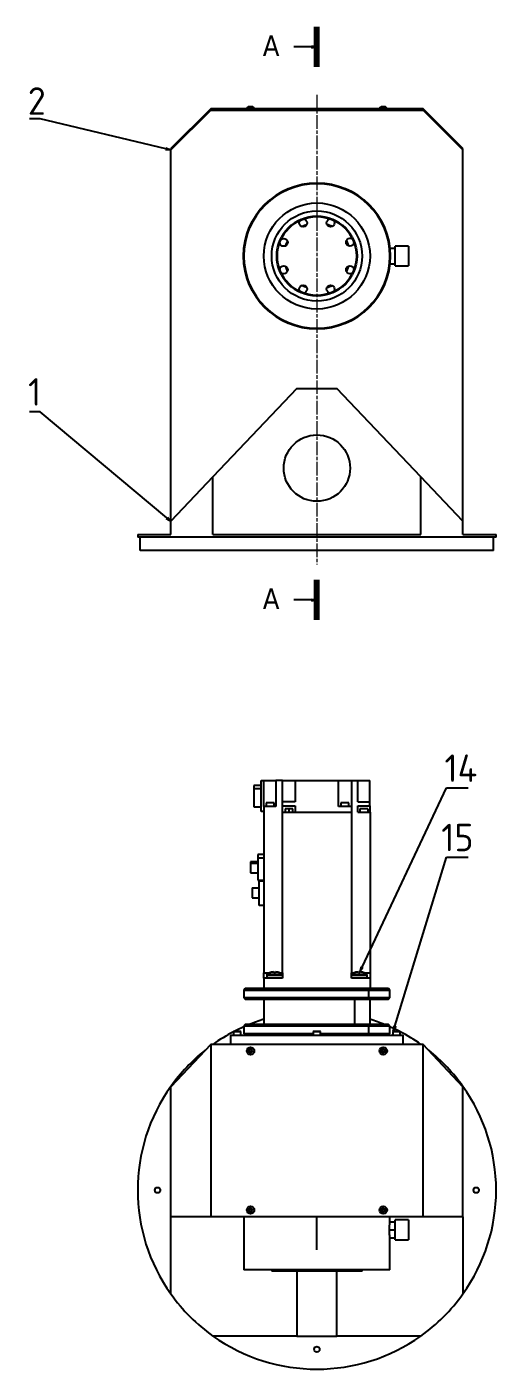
# Model space of a CAD drawing. Header units: millimetres. Extents: x 268 to 3467, y 437 to 2860.
# Drawn here: x 268 to 1095, y 459 to 2828 of the extents above; entities that cross this region are included whole.
import ezdxf
from ezdxf import colors
from ezdxf.entities.mleader import LeaderData, LeaderLine
from ezdxf.math import Vec2, Vec3

# ---------------------------------------------------------------- set-up
doc = ezdxf.new("R2010")
doc.units = ezdxf.units.MM
doc.linetypes.add('ACAD_ISO08W100', pattern=[36, 24, -3, 6, -3])
doc.layers.add('Nét mảnh', color=130, linetype='Continuous', lineweight=13)
doc.layers.add('Nét đậm', color=7, linetype='Continuous', lineweight=35)
doc.styles.add('MtXpl_TCVN_7284', font='tcvn+7284-2003r.ttf')
doc.styles.add('PDF Tahoma', font='tahoma.ttf')

# ---------------------------------------------------------------- blocks, each defined once
blk = doc.blocks.new('_Open')
at = {"color": 0, "linetype": 'ByBlock', "lineweight": -2}
for p, q in [((-1, 0.17), (0, 0)), ((-1, -0.17), (0, 0)), ((0, 0), (-1, 0))]:
    blk.add_line(p, q, dxfattribs=at)

msp = doc.modelspace()

# ---------------------------------------------------------------- linework, layer by layer
at = {"layer": 'Nét mảnh', "linetype": 'ACAD_ISO08W100'}
msp.add_line((779, 2707.9), (779, 1878.7), dxfattribs=at)
at = {"layer": 'Nét đậm', "color": 7, "linetype": 'Continuous', "lineweight": 25}
for p, q in [((591.8, 2683.1), (521.6, 2612.9)), ((591.8, 2680.8), (521.6, 2610.6)), ((966.2, 2683.1), (591.8, 2683.1)), ((591.8, 2680.8), (966.2, 2680.8)), ((655.3, 2684), (655.3, 2683.1)), ((655.3, 2684), (662, 2684)), ((658.6, 2687), (662, 2687)), ((662, 2687), (665.3, 2687)), ((662, 2684), (668.6, 2684)), ((668.6, 2683.1), (668.6, 2684)), ((889.3, 2684), (889.3, 2683.1)), ((889.3, 2684), (896, 2684)), ((892.6, 2687), (896, 2687)), ((896, 2687), (899.3, 2687)), ((896, 2684), (902.6, 2684)), ((902.6, 2683.1), (902.6, 2684)), ((1036.4, 2612.9), (966.2, 2683.1)), ((1036.4, 2610.6), (966.2, 2680.8)), ((521.6, 2610.6), (521.6, 2612.9)), ((521.6, 1955.4), (521.6, 2610.6)), ((1036.4, 2610.6), (1036.4, 2612.9)), ((1036.4, 1955.4), (1036.4, 2610.6)), ((940.4, 2440.9), (917, 2440.9)), ((917, 2405.8), (917, 2440.9)), ((940.4, 2440.9), (940.4, 2405.8)), ((906.9, 2437.4), (917, 2437.4)), ((906.9, 2409.3), (917, 2409.3)), ((917, 2405.8), (940.4, 2405.8)), ((743.9, 2189.4), (595.8, 2033.6)), ((743.9, 2189.4), (814.1, 2189.4)), ((962.1, 2033.6), (814.1, 2189.4)), ((595.8, 2033.6), (521.6, 1955.4)), ((595.8, 1932), (595.8, 2033.6)), ((962.1, 1932), (962.1, 2033.6)), ((1036.4, 1955.4), (962.1, 2033.6)), ((521.6, 1932), (521.6, 1955.4)), ((1036.4, 1932), (1036.4, 1955.4)), ((463.1, 1932), (463.1, 1927.3)), ((463.1, 1932), (521.6, 1932)), ((1094.9, 1927.3), (463.1, 1927.3)), ((467.7, 1903.9), (467.7, 1927.3)), ((595.8, 1932), (962.1, 1932)), ((1036.4, 1932), (1094.9, 1932)), ((1090.2, 1903.9), (1090.2, 1927.3)), ((1094.9, 1927.3), (1094.9, 1932)), ((1090.2, 1903.9), (467.7, 1903.9)), ((680.7, 1442.7), (680.7, 1497.7)), ((680.7, 1497.7), (685.5, 1497.7)), ((685.5, 1452), (685.5, 1497.7)), ((685.5, 1497.7), (706.5, 1497.7)), ((706.5, 1497.7), (706.5, 1452)), ((718.2, 1497.7), (706.5, 1497.7)), ((718.2, 1497.7), (740.7, 1497.7)), ((718.2, 1460.2), (718.2, 1497.7)), ((740.7, 1497.7), (740.7, 1460.2)), ((740.7, 1497.7), (817.2, 1497.7)), ((817.2, 1452), (817.2, 1497.7)), ((817.2, 1497.7), (839.7, 1497.7)), ((839.7, 1497.7), (839.7, 1452)), ((839.7, 1497.7), (851.4, 1497.7)), ((851.4, 1460.2), (851.4, 1497.7)), ((851.4, 1497.7), (872.4, 1497.7)), ((872.4, 1460.2), (872.4, 1497.7)), ((680.7, 1489), (667.8, 1489)), ((667.8, 1489), (667.8, 1483.6)), ((667.8, 1483.6), (667.8, 1451.1)), ((667.8, 1483.6), (680.7, 1483.6)), ((667.8, 1451.1), (680.7, 1451.1)), ((685.5, 1452), (685.5, 1441.5)), ((706.5, 1452), (685.5, 1452)), ((689.3, 1458.1), (689.3, 1452)), ((703.4, 1458.1), (689.3, 1458.1)), ((703.4, 1452), (703.4, 1458.1)), ((740.7, 1460.2), (718.2, 1460.2)), ((718.2, 1453.2), (718.2, 1460.2)), ((718.2, 1453.2), (740.7, 1453.2)), ((718.2, 1441.5), (718.2, 1453.2)), ((722.8, 1447.6), (722.8, 1441.5)), ((729.8, 1447.6), (722.8, 1447.6)), ((729.8, 1447.6), (729.8, 1441.5)), ((736.8, 1447.6), (729.8, 1447.6)), ((736.8, 1441.5), (736.8, 1447.6)), ((740.7, 1453.2), (740.7, 1441.5)), ((839.7, 1452), (817.2, 1452)), ((821.1, 1458.1), (821.1, 1452)), ((835.1, 1458.1), (821.1, 1458.1)), ((835.1, 1452), (835.1, 1458.1)), ((839.7, 1452), (839.7, 1441.5)), ((851.4, 1460.2), (872.4, 1460.2)), ((851.4, 1453.2), (872.4, 1453.2)), ((851.4, 1441.5), (851.4, 1453.2)), ((854.5, 1447.6), (854.5, 1441.5)), ((868.6, 1447.6), (854.5, 1447.6)), ((868.6, 1447.6), (868.6, 1441.5)), ((872.4, 1453.2), (872.4, 1460.2)), ((872.4, 1453.2), (872.4, 1441.5)), ((685.5, 1442.7), (680.7, 1442.7)), ((685.4, 1441.5), (685.5, 1441.5)), ((685.4, 1441.5), (685.4, 1320.8)), ((718.2, 1158.4), (718.2, 1441.5)), ((718.2, 1441.5), (839.7, 1441.5)), ((839.7, 1441.5), (839.7, 1158.4)), ((851.4, 1441.5), (872.6, 1441.5)), ((872.6, 1441.5), (872.6, 1158.4)), ((661.7, 1354.3), (661.7, 1351.8)), ((674.6, 1354.3), (661.7, 1354.3)), ((661.7, 1351.8), (661.7, 1334.5)), ((661.7, 1351.8), (674.6, 1351.8)), ((674.6, 1366.8), (674.6, 1361.4)), ((685.4, 1366.8), (674.6, 1366.8)), ((674.6, 1361.4), (685.4, 1361.4)), ((674.6, 1361.4), (674.6, 1321.9)), ((661.7, 1334.5), (674.6, 1334.5)), ((664.8, 1308.2), (664.8, 1290.8)), ((664.8, 1308.2), (677.4, 1308.2)), ((674.6, 1321.9), (685.4, 1321.9)), ((677.4, 1277.2), (677.4, 1320.8)), ((677.4, 1320.8), (685.4, 1320.8)), ((685.4, 1320.8), (685.4, 1277.2)), ((664.8, 1290.8), (677.4, 1290.8)), ((685.4, 1277.2), (677.4, 1277.2)), ((685.4, 1277.2), (685.4, 1158.4)), ((685.4, 1149), (685.4, 1158.4)), ((685.4, 1158.4), (696.5, 1158.4)), ((685.4, 1149), (685.4, 1130.3)), ((718.2, 1149), (685.4, 1149)), ((690.5, 1154.2), (690.5, 1149)), ((697.4, 1158.6), (697.3, 1158.6)), ((703.2, 1159.7), (703.2, 1158.6)), ((705.7, 1158.6), (705.8, 1159.7)), ((711.7, 1158.6), (711.6, 1158.6)), ((712.5, 1158.4), (718.2, 1158.4)), ((718.2, 1158.4), (718.2, 1149)), ((839.7, 1149), (839.7, 1158.4)), ((839.7, 1158.4), (845.4, 1158.4)), ((872.6, 1149), (839.7, 1149)), ((846.3, 1158.6), (846.2, 1158.6)), ((852.1, 1159.7), (852.2, 1158.6)), ((854.7, 1158.6), (854.7, 1159.7)), ((860.6, 1158.6), (860.5, 1158.6)), ((861.4, 1158.4), (872.6, 1158.4)), ((867.5, 1149), (867.5, 1154.2)), ((872.6, 1158.4), (872.6, 1149)), ((872.6, 1149), (872.6, 1130.3)), ((652.6, 1130.3), (650.3, 1127.9)), ((650.3, 1127.9), (650.3, 1113.9)), ((650.3, 1127.9), (870, 1127.9)), ((650.3, 1113.9), (652.6, 1111.6)), ((870, 1113.9), (650.3, 1113.9)), ((685.4, 1130.3), (652.6, 1130.3)), ((694.1, 1130.3), (685.4, 1130.3)), ((863.8, 1130.3), (694.1, 1130.3)), ((872.6, 1130.3), (863.8, 1130.3)), ((870, 1127.9), (870, 1113.9)), ((870, 1127.9), (907.7, 1127.9)), ((907.7, 1113.9), (870, 1113.9)), ((905.3, 1130.3), (872.6, 1130.3)), ((907.7, 1127.9), (905.3, 1130.3)), ((905.3, 1111.6), (907.7, 1113.9)), ((907.7, 1113.9), (907.7, 1127.9)), ((652.6, 1111.6), (905.3, 1111.6)), ((685.4, 1111.6), (685.4, 1067.1)), ((845.1, 1111.6), (845.1, 1067.1)), ((872.6, 1067.1), (872.6, 1111.6)), ((652.6, 1067.1), (650.3, 1064.8)), ((905.3, 1067.1), (652.6, 1067.1)), ((907.7, 1064.8), (905.3, 1067.1)), ((626.9, 1048.4), (626.9, 1032)), ((626.9, 1048.4), (931.1, 1048.4)), ((632.8, 1055.4), (632.1, 1054.7)), ((632.1, 1054.7), (632.1, 1048.4)), ((632.1, 1054.7), (638.6, 1054.7)), ((632.8, 1055.4), (638.6, 1055.4)), ((638.6, 1055.4), (644.3, 1055.4)), ((638.6, 1054.7), (645, 1054.7)), ((645, 1054.7), (644.3, 1055.4)), ((645, 1048.4), (645, 1054.7)), ((650.3, 1064.8), (650.3, 1050.7)), ((650.3, 1064.8), (870, 1064.8)), ((650.3, 1050.7), (652.6, 1048.4)), ((772.5, 1050.7), (650.3, 1050.7)), ((773.2, 1055.4), (772.5, 1054.7)), ((772.5, 1054.7), (772.5, 1048.4)), ((772.5, 1054.7), (779, 1054.7)), ((773.2, 1055.4), (779, 1055.4)), ((779, 1055.4), (784.7, 1055.4)), ((779, 1054.7), (785.4, 1054.7)), ((785.4, 1054.7), (784.7, 1055.4)), ((785.4, 1048.4), (785.4, 1054.7)), ((870, 1050.7), (785.4, 1050.7)), ((870, 1064.8), (907.7, 1064.8)), ((870, 1064.8), (870, 1050.7)), ((907.7, 1050.7), (870, 1050.7)), ((905.3, 1048.4), (907.7, 1050.7)), ((907.7, 1050.7), (907.7, 1064.8)), ((913.6, 1055.4), (912.9, 1054.7)), ((912.9, 1054.7), (912.9, 1048.4)), ((912.9, 1054.7), (919.4, 1054.7)), ((913.6, 1055.4), (919.4, 1055.4)), ((919.4, 1055.4), (925.1, 1055.4)), ((919.4, 1054.7), (925.8, 1054.7)), ((925.8, 1054.7), (925.1, 1055.4)), ((925.8, 1048.4), (925.8, 1054.7)), ((931.1, 1032), (931.1, 1048.4)), ((591.8, 1032), (521.6, 957.1)), ((591.8, 1032), (591.8, 727.8)), ((966.2, 1032), (591.8, 1032)), ((659.2, 1020.3), (660.6, 1022.6)), ((660.6, 1018), (659.2, 1020.3)), ((660.6, 1022.6), (663.3, 1022.6)), ((663.3, 1022.6), (664.7, 1020.3)), ((664.7, 1020.3), (663.3, 1018)), ((893.2, 1020.3), (894.6, 1022.6)), ((894.6, 1018), (893.2, 1020.3)), ((894.6, 1022.6), (897.3, 1022.6)), ((897.3, 1022.6), (898.7, 1020.3)), ((898.7, 1020.3), (897.3, 1018)), ((966.2, 727.8), (966.2, 1032)), ((1036.4, 957.1), (966.2, 1032)), ((663.3, 1018), (660.6, 1018)), ((897.3, 1018), (894.6, 1018)), ((521.6, 957.1), (521.6, 957.7)), ((521.6, 727.8), (521.6, 957.1)), ((1036.4, 957.7), (1036.4, 957.1)), ((1036.4, 727.8), (1036.4, 957.1)), ((659.2, 739.5), (660.6, 741.8)), ((660.6, 737.2), (659.2, 739.5)), ((660.6, 741.8), (663.3, 741.8)), ((663.3, 737.2), (660.6, 737.2)), ((663.3, 741.8), (664.7, 739.5)), ((664.7, 739.5), (663.3, 737.2)), ((893.2, 739.5), (894.6, 741.8)), ((894.6, 737.2), (893.2, 739.5)), ((894.6, 741.8), (897.3, 741.8)), ((897.3, 737.2), (894.6, 737.2)), ((897.3, 741.8), (898.7, 739.5)), ((898.7, 739.5), (897.3, 737.2)), ((521.6, 591.5), (521.6, 727.8)), ((591.8, 727.8), (521.6, 727.8)), ((966.2, 727.8), (591.8, 727.8)), ((650.3, 727.8), (650.3, 634.2)), ((779, 669.3), (779, 727.8)), ((907.7, 718.4), (907.7, 727.8)), ((917, 718.4), (907.7, 718.4)), ((940.4, 722), (917, 722)), ((917, 686.9), (917, 722)), ((940.4, 722), (940.4, 686.9)), ((1036.4, 727.8), (966.2, 727.8)), ((1036.4, 727.8), (1036.4, 591.5)), ((906.9, 704.4), (917, 704.4)), ((907.7, 634.2), (907.7, 690.4)), ((907.7, 690.4), (917, 690.4)), ((917, 686.9), (940.4, 686.9)), ((907.7, 634.2), (650.3, 634.2)), ((699.4, 634.2), (699.4, 631.9)), ((852.4, 631.9), (699.4, 631.9)), ((743.9, 631.9), (743.9, 517.2)), ((814.1, 517.2), (814.1, 631.9)), ((858.5, 631.9), (852.4, 631.9)), ((858.5, 631.9), (858.5, 634.2)), ((743.9, 517.2), (595.8, 517.2)), ((743.9, 517.2), (814.1, 517.2)), ((962.1, 517.2), (814.1, 517.2))]:
    msp.add_line(p, q, dxfattribs=at)
at = {"layer": 'Nét đậm', "color": 8, "linetype": 'Continuous', "lineweight": 25}
for p, q in [((690.5, 1154.2), (704.5, 1154.2)), ((691.2, 1155.6), (704.5, 1155.6)), ((704.5, 1155.6), (717.8, 1155.6)), ((704.5, 1154.2), (718.2, 1154.2)), ((839.7, 1154.2), (853.4, 1154.2)), ((840.1, 1155.6), (853.4, 1155.6)), ((853.4, 1155.6), (866.7, 1155.6)), ((853.4, 1154.2), (867.5, 1154.2))]:
    msp.add_line(p, q, dxfattribs=at)
at = {"layer": 'Nét đậm', "lineweight": 120}
for points in [[(779, 2757.2), (779, 2827.9)], [(779, 1781.1), (779, 1851.7)]]:
    msp.add_lwpolyline(points, dxfattribs=at)
at = {"layer": 'Nét đậm', "linetype": 'ByBlock', "lineweight": -2}
for points in [[(769.6, 2792.5), (738.4, 2792.5)], [(769.6, 1816.4), (738.4, 1816.4)]]:
    msp.add_lwpolyline(points, dxfattribs=at)
at = {"layer": 'Nét đậm', "color": 7, "linetype": 'Continuous', "lineweight": 25, "flags": 128}
for points in [[(752, 2475.3), (757, 2477.6), (761.3, 2479.1)], [(830.9, 2450.4), (832.5, 2447), (834.7, 2441.1)], [(834.7, 2405.7), (832.5, 2399.8), (830.9, 2396.4)], [(761.3, 2367.6), (757, 2369.2), (752, 2371.4)], [(650.3, 1063.1), (637.6, 1057.1), (634.2, 1055.4)], [(923.7, 1055.4), (920.3, 1057.1), (907.7, 1063.1)]]:
    msp.add_lwpolyline(points, dxfattribs=at)
at = {"layer": 'Nét đậm', "color": 7, "linetype": 'Continuous'}
for radius in [128.7, 70.2]:
    msp.add_circle((779, 2423.4), radius, dxfattribs=at)
at = {"layer": 'Nét đậm', "color": 7, "linetype": 'Continuous', "lineweight": 25}
for centre, radius in [((779, 2423.4), 128.7), ((779, 2423.4), 93.6), ((779, 2423.4), 79.6), ((754.8, 2481.7), 7.02), ((803.1, 2481.8), 7.02), ((720.6, 2447.5), 7.02), ((837.3, 2447.6), 7.02), ((720.6, 2399.2), 7.02), ((837.3, 2399.2), 7.02), ((754.8, 2365), 7.02), ((803.2, 2365), 7.02), ((779, 2049), 58.5), ((662, 1020.3), 6.67), ((662, 1020.3), 3.33), ((896, 1020.3), 6.67), ((896, 1020.3), 3.33), ((498.2, 774.6), 4.84), ((1059.8, 774.6), 4.84), ((662, 739.5), 6.67), ((662, 739.5), 3.33), ((896, 739.5), 6.67), ((896, 739.5), 3.33), ((779, 493.8), 4.84)]:
    msp.add_circle(centre, radius, dxfattribs=at)
for centre, radius, start, end in [((662, 2679.9), 7.84, 115.1629, 148.2537), ((662, 2679.9), 7.84, 31.7463, 64.8371), ((896, 2679.9), 7.84, 115.1629, 148.2537), ((896, 2679.9), 7.84, 31.7463, 64.8371), ((779, 2423.4), 58.5, 62.5899, 72.4554), ((779, 2423.4), 58.5, 152.5899, 162.4554), ((779, 2423.4), 58.5, 197.5899, 207.4554), ((779, 2423.4), 58.5, 287.5899, 297.4554), ((692.1, 1154.2), 1.68, 124.6781, 180), ((704.5, 1136.4), 23.4, 107.8196, 124.6781), ((704.5, 1136.3), 23.5, 93.2445, 107.7159), ((704.5, 1130.4), 28.2, 87.467, 92.533), ((704.5, 1136.3), 23.5, 72.2841, 86.7555), ((704.5, 1136.4), 23.4, 55.3219, 72.1804), ((716.8, 1154.2), 1.68, 34.9978, 55.3219), ((841.1, 1154.2), 1.68, 124.6781, 145.0022), ((853.4, 1136.4), 23.4, 107.8196, 124.6781), ((853.4, 1136.3), 23.5, 93.2445, 107.7159), ((853.4, 1130.4), 28.2, 87.467, 92.533), ((853.4, 1136.3), 23.5, 72.2841, 86.7555), ((853.4, 1136.4), 23.4, 55.3219, 72.1804), ((865.8, 1154.2), 1.68, 0, 55.3219), ((779, 774.6), 315.9, 107.2353, 112.1916), ((779, 774.6), 315.9, 67.8084, 72.7647), ((779, 774.6), 315.9, 117.6982, 125.4309), ((779, 774.6), 315.9, 54.5691, 62.3018), ((779, 774.6), 315.9, 128.5786, 144.5691), ((662, 1020.3), 2.34, 150, 210), ((662, 1020.3), 2.34, 90, 150), ((662, 1020.3), 2.34, 210, 270), ((662, 1020.3), 2.34, 30, 90), ((662, 1020.3), 2.34, 270, 330), ((662, 1020.3), 2.34, 330, 30), ((896, 1020.3), 2.34, 150, 210), ((896, 1020.3), 2.34, 90, 150), ((896, 1020.3), 2.34, 210, 270), ((896, 1020.3), 2.34, 30, 90), ((896, 1020.3), 2.34, 270, 330), ((896, 1020.3), 2.34, 330, 30), ((779, 774.6), 315.9, 35.4309, 51.4214), ((779, 774.6), 315.9, 144.5691, 215.4309), ((779, 774.6), 315.9, 0, 35.4309), ((779, 774.6), 315.9, 324.5691, 0), ((662, 739.5), 2.34, 150, 210), ((662, 739.5), 2.34, 90, 150), ((662, 739.5), 2.34, 210, 270), ((662, 739.5), 2.34, 30, 90), ((662, 739.5), 2.34, 270, 330), ((662, 739.5), 2.34, 330, 30), ((896, 739.5), 2.34, 150, 210), ((896, 739.5), 2.34, 90, 150), ((896, 739.5), 2.34, 210, 270), ((896, 739.5), 2.34, 30, 90), ((896, 739.5), 2.34, 270, 330), ((896, 739.5), 2.34, 330, 30), ((779, 774.6), 315.9, 215.4309, 234.5691), ((779, 774.6), 315.9, 305.4309, 324.5691), ((779, 774.6), 315.9, 234.5691, 305.4309)]:
    msp.add_arc(centre, radius, start, end, dxfattribs=at)
for points, knots in [([(906.9, 704.4), (906.9, 706.2), (907, 709.9), (907.3, 714.6), (907.6, 717.8), (907.6, 718.2), (907.7, 718.4)], [0, 0, 0, 0, 0.249967, 0.5, 0.750032, 1, 1, 1, 1]), ([(907.7, 690.4), (907.6, 690.6), (907.6, 691), (907.3, 694.2), (907, 698.9), (906.9, 702.6), (906.9, 704.4)], [0, 0, 0, 0, 0.249968, 0.5, 0.750033, 1, 1, 1, 1])]:
    msp.add_open_spline(points, degree=3, knots=knots, dxfattribs=at)

# ---------------------------------------------------------------- block references
at = {"layer": 'Nét đậm', "lineweight": -2, "xscale": 9.360000000000001, "yscale": 9.360000000000001, "zscale": 9.360000000000001}
for p in [(779, 2792.5), (779, 1816.4)]:
    msp.add_blockref('_Open', p, dxfattribs=at)

# ---------------------------------------------------------------- texts
at = {"layer": 'Nét đậm', "char_height": 36.5, "attachment_point": 4, "style": 'PDF Tahoma'}
for insert in [(683.6, 2794.6), (683.6, 1818.4)]:
    msp.add_mtext('A', dxfattribs=dict(at, insert=insert))
at = {"layer": 'Nét đậm', "attachment_point": 1, "style": 'MtXpl_TCVN_7284'}
for s, insert, char_height in [('2', (269.5, 2721.2), 48.5), ('1', (270, 2207.8), 48.5), ('14', (1003.9, 1543.6), 48.46), ('15', (998.2, 1421.3), 48.46)]:
    msp.add_mtext_dynamic_manual_height_columns(s, width=212.713, gutter_width=58.5, heights=[0], dxfattribs=dict(at, insert=insert, char_height=char_height))

# ---------------------------------------------------------------- leaders
at = {"layer": 'Nét đậm'}
ml = msp.add_multileader_mtext('Standard', dxfattribs=at)
ml.set_content('', color=256)
ml.set_leader_properties()
ml.set_arrow_properties(name='OPEN')
ml.build(insert=Vec2(0, 0))
ml.multileader.update_dxf_attribs({"text_left_attachment_type": 5, "arrow_head_size": 9.36})
ctx = ml.context
ctx.base_point, ctx.char_height, ctx.arrow_head_size, ctx.landing_gap_size, ctx.plane_origin = Vec3(263.2, 2660.7), 10.2, 9.36, 4.68, Vec3(521.6, 2610.6)
ctx.left_attachment, ctx.text_align_type = 5, 2
notes = []
notes.append((ctx, [(0, (1, 1, 0), (291.2, 2665.8), (-1, 0), 18.7, [(0, [(521.6, 2610.6)], 0, [])])]))
ctx.mtext.insert, ctx.mtext.alignment, ctx.mtext.flow_direction = Vec3(267.8, 2670.9), 3, 5
ml = msp.add_multileader_mtext('Standard', dxfattribs=at)
ml.set_content('', color=256)
ml.set_leader_properties()
ml.set_arrow_properties(name='OPEN')
ml.build(insert=Vec2(0, 0))
ml.multileader.update_dxf_attribs({"text_left_attachment_type": 5, "arrow_head_size": 9.36})
ctx = ml.context
ctx.base_point, ctx.char_height, ctx.arrow_head_size, ctx.landing_gap_size, ctx.plane_origin = Vec3(263.2, 2143), 10.2, 9.36, 4.68, Vec3(521.6, 1955.4)
ctx.left_attachment, ctx.text_align_type = 5, 2
notes.append((ctx, [(0, (1, 1, 0), (291.2, 2148.1), (-1, 0), 18.7, [(0, [(521.6, 1955.4)], 0, [])])]))
ctx.mtext.insert, ctx.mtext.alignment, ctx.mtext.flow_direction = Vec3(267.8, 2153.2), 3, 5
ml = msp.add_multileader_mtext('Standard', dxfattribs=at)
ml.set_content('', color=256)
ml.set_leader_properties()
ml.set_arrow_properties(name='OPEN')
ml.build(insert=Vec2(0, 0))
ml.multileader.update_dxf_attribs({"text_left_attachment_type": 5, "arrow_head_size": 9.36})
ctx = ml.context
ctx.base_point, ctx.char_height, ctx.arrow_head_size, ctx.landing_gap_size, ctx.plane_origin = Vec3(1040.9, 1484.5), 10.2, 9.36, 4.68, Vec3(854.7, 1159.7)
ctx.left_attachment = 5
notes.append((ctx, [(0, (1, 1, 0), (1007.2, 1484.5), (1, 0), 33.7, [(0, [(854.7, 1159.7)], 0, [])])]))
ctx.mtext.insert, ctx.mtext.flow_direction = Vec3(1045.6, 1494.7), 5
ml = msp.add_multileader_mtext('Standard', dxfattribs=at)
ml.set_content('', color=256)
ml.set_leader_properties()
ml.set_arrow_properties(name='OPEN')
ml.build(insert=Vec2(0, 0))
ml.multileader.update_dxf_attribs({"text_left_attachment_type": 5, "arrow_head_size": 9.36})
ctx = ml.context
ctx.base_point, ctx.char_height, ctx.arrow_head_size, ctx.landing_gap_size, ctx.plane_origin = Vec3(1040.9, 1362.5), 10.2, 9.36, 4.68, Vec3(913.6, 1055.4)
ctx.left_attachment = 5
notes.append((ctx, [(0, (1, 1, 0), (1007.2, 1362.5), (1, 0), 33.7, [(0, [(913.6, 1055.4)], 0, [])])]))
ctx.mtext.insert, ctx.mtext.flow_direction = Vec3(1045.6, 1372.8), 5
for ctx, leaders in notes:
    for number, flags, end, landing, length, lines in leaders:
        leader = LeaderData()
        leader.index, (leader.has_last_leader_line, leader.has_dogleg_vector, leader.attachment_direction) = number, flags
        leader.last_leader_point, leader.dogleg_vector, leader.dogleg_length = Vec3(end), Vec3(landing), length
        for number, points, colour, breaks in lines:
            line = LeaderLine()
            line.index, line.vertices, line.color, line.breaks = number, Vec3.list(points), colors.encode_raw_color(colour), breaks
            leader.lines.append(line)
        ctx.leaders.append(leader)

doc.saveas('drawing.dxf')
